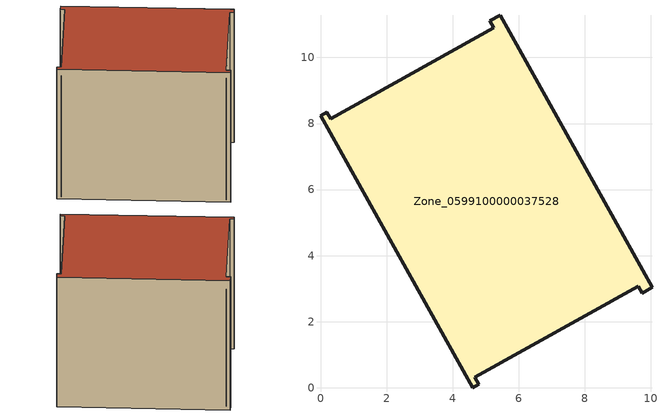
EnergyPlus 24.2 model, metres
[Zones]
Zone_0599100000037528
 floor ground (C_G): 5.44,11.28 10.04,3.04 9.74,2.87 9.63,3.08 4.68,0.32 4.8,0.11 4.61,0 0,8.24 0.19,8.35 0.31,8.14 5.25,10.9 5.13,11.11 z0
 wall outside (C_F): 4.61,0 4.8,0.11 4.68,0.32 9.63,3.08 9.74,2.87 10.04,3.04 5.44,11.28 5.13,11.11 5.25,10.9 0.31,8.14 0.19,8.35 0,8.24 4.61,0 z0:8.43
 roof outside (C_R): 5.25,10.9 0.31,8.14 0.19,8.35 0,8.24 4.61,0 4.8,0.11 4.68,0.32 9.63,3.08 9.74,2.87 10.04,3.04 5.44,11.28 5.13,11.11 z8.43
[BUILDING]
Pand.0599100000037528: North Axis=0; Terrain=City; Loads Convergence Tolerance Value=0.04; Temperature Convergence Tolerance Value=0.4; Solar Distribution=FullExterior; Maximum Number of Warmup Days=25; Minimum Number of Warmup Days=1
[Site:Location]
Rotterdam.The.Hague.AP_ZH_NLD Design_Conditions: Latitude=51.96; Longitude=4.45; Time Zone=1; Elevation=-4.5
[SITE:GROUNDTEMPERATURE:BUILDINGSURFACE]
18, 18, 18, 18, 18, 18, 18, 18, 18, 18, 18, 18
[MATERIAL] Thermal Absorptance=0.9; Solar Absorptance=0.7; Visible Absorptance=0.7
Name | Roughness | Thickness | Conductivity | Density | Specific Heat
G.TI.1965-1974 | MediumSmooth | 0.15 | 0.882353 | 540 | 1210
F.TI.1965-1974 | Rough | 0.3 | 0.697674 | 1920 | 840
R.TI.1965-1974 | MediumRough | 0.2 | 0.232558 | 1500 | 1000
[CONSTRUCTION]
C_G: G.TI.1965-1974
C_F: F.TI.1965-1974
C_R: R.TI.1965-1974
[ZONE]
Zone_0599100000037528: Type=1; Multiplier=1; Ceiling Height=Autocalculate; Volume=Autocalculate; Floor Area=autocalculate; Part of Total Floor Area=Yes
[ZONEINFILTRATION:DESIGNFLOWRATE]
Infil_Zone_0599100000037528: Zone or ZoneList or Space or SpaceList=Zone_0599100000037528; Schedule=AlwaysOn; Design Flow Rate Calculation Method=Flow/Area; Flow Rate per Floor Area=0.003; Constant Term Coefficient=1; Temperature Term Coefficient=0; Velocity Term Coefficient=0; Velocity Squared Term Coefficient=0
[HVACTEMPLATE:ZONE:IDEALLOADSAIRSYSTEM]
Zone_0599100000037528: Maximum Heating Supply Air Temperature=50; Minimum Cooling Supply Air Temperature=13; Maximum Heating Supply Air Humidity Ratio=0.0156; Minimum Cooling Supply Air Humidity Ratio=0.0077; Heating Limit=NoLimit; Cooling Limit=NoLimit; Dehumidification Control Type=ConstantSensibleHeatRatio; Cooling Sensible Heat Ratio=0.7; Dehumidification Setpoint=60; Humidification Control Type=None; Humidification Setpoint=30; Outdoor Air Method=None; Outdoor Air Flow Rate per Person=0.00944; Outdoor Air Flow Rate per Zone Floor Area=0; Outdoor Air Flow Rate per Zone=0; Demand Controlled Ventilation Type=None; Outdoor Air Economizer Type=NoEconomizer; Heat Recovery Type=None; Sensible Heat Recovery Effectiveness=0.7; Latent Heat Recovery Effectiveness=0.65
[ZONECONTROL:THERMOSTAT]
ThermostatControl_Zone_0599100000037528: Zone or ZoneList=Zone_0599100000037528; Control Type Schedule=DualSetpointControlType; Control 1=Thermostat_Zone_0599100000037528; Temperature Difference Between Cutout And Setpoint=0
[THERMOSTATSETPOINT:DUALSETPOINT]
Thermostat_Zone_0599100000037528: Heating Setpoint Temperature Schedule=HeatingSetpoint_Zone_0599100000037528; Cooling Setpoint Temperature Schedule=CoolingSetpoint_Zone_0599100000037528
[SCHEDULE:COMPACT]
HeatingSetpoint_Zone_0599100000037528: Through: 12/31, For: AllDays, Until: 24:00, 21
CoolingSetpoint_Zone_0599100000037528: Through: 12/31, For: AllDays, Until: 24:00, 24
DualSetpointControlType: Through: 12/31, For: AllDays, Until: 24:00, 4
AlwaysOn: Through: 12/31, For: AllDays, Until: 24:00, 1
